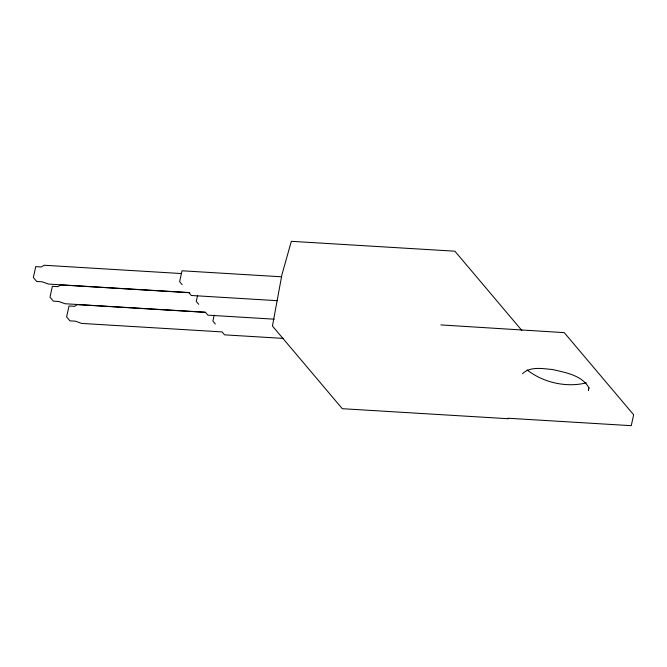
<?xml version="1.0" encoding="UTF-8"?>
<svg xmlns="http://www.w3.org/2000/svg" width="667" height="667" viewBox="0 0 667 667"><rect width="100%" height="100%" fill="white"/><g stroke="black" fill="none" stroke-linecap="round" stroke-linejoin="round"><path stroke-width="1" d="M197.557 295.431L196.248 301.376L198.741 304.319M214.19 315.116L212.881 321.06L215.366 324.004M589.036 387.577L588.377 390.545L588.753 387.469C581.582 375.129 565.316 372.536 552.509 369.51C542.746 368.743 530.24 366.05 522.511 373.695M586.285 382.858C566.416 387.852 543.171 382.591 527.105 369.918M281.499 276.797L182.016 270.785L179.623 281.691L182.108 284.634M181.382 273.545L44.147 265.258L41.237 266.958L35.743 266.625L33.35 277.522L36.685 281.474L42.179 281.808L48.433 284.059L188.786 292.538L191.279 295.481L277.28 300.675M189.695 292.73L60.78 284.942L57.871 286.643L52.376 286.31L49.983 297.207L53.318 301.159L58.813 301.492L65.058 303.743L205.419 312.223L207.904 315.166L274.229 319.176M205.286 312.348L77.405 304.627L74.496 306.328L69.009 305.995L66.608 316.892L69.952 320.844L75.438 321.177L81.691 323.428L222.044 331.908L224.537 334.851L283.6 338.419M508.112 418.242L631.257 425.679L633.65 414.782L564.249 332.633L440.879 324.921M508.296 418.726L342.296 408.704L272.436 326.013L281.924 274.737L291.346 241.321L454.902 251.201L521.869 330.473"/></g></svg>
